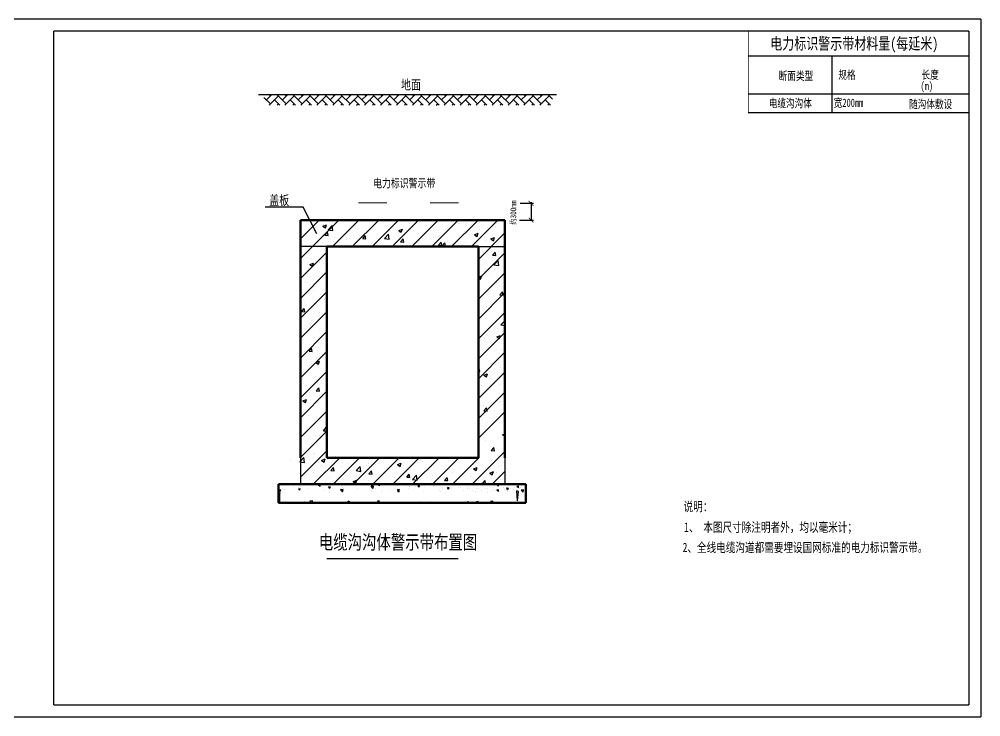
# Model space of a CAD drawing. Header units: inches. Extents: x -113 to 2477, y -497 to 443.
# Drawn here: x 594.1 to 1003.8, y 68.3 to 365.3 of the extents above; entities that cross this region are included whole.
import ezdxf

# ---------------------------------------------------------------- set-up
doc = ezdxf.new("R2010")
doc.units = ezdxf.units.IN
doc.header["$MEASUREMENT"] = 0
doc.styles.add('宋体', font='', dxfattribs={"width": 0.75})
doc.styles.get('宋体').set_extended_font_data('SimSun')

# ---------------------------------------------------------------- blocks, each defined once
blk = doc.blocks.new('_ArchTick')
at = {"color": 0, "linetype": 'ByBlock', "const_width": 0.15}
blk.add_lwpolyline([(-0.5, -0.5), (0.5, 0.5)], dxfattribs=at)

msp = doc.modelspace()

# ---------------------------------------------------------------- hatches: boundary and pattern name
h = msp.add_hatch()
h.set_pattern_fill('AR-HBONE', color=0, scale=0.6, style=0)
h.set_pattern_definition([(45, (-2613.237, 605.8325), (3e-16, 3.3941125), [7.2, -2.4]), (135, (-2611.54, 607.5295), (3e-16, 3.3941125), [7.2, -2.4])])
h.paths.add_polyline_path([(821.312, 332.941), (698.321, 332.941), (698.321, 328.638), (821.312, 328.638)])

# ---------------------------------------------------------------- linework, layer by layer
at = {"color": 0}
for p, q in [((1003.794, 365.26), (583.794, 365.26)), ((1003.794, 365.26), (1003.794, 68.26)), ((696.04, 333.245), (823.001, 333.245)), ((904.758, 325.494), (998.794, 325.494)), ((807.591, 286.907), (813.182, 286.907)), ((812.182, 287.407), (812.182, 279.73)), ((715.085, 285.256), (698.94, 285.256)), ((720.934, 273.895), (715.085, 285.256)), ((713.915, 271.78), (721.864, 279.73)), ((713.915, 263.316), (730.328, 279.73)), ((727.542, 268.48), (738.792, 279.73)), ((733.885, 279.585), (733.885, 279.585)), ((735.277, 279.576), (735.277, 279.576)), ((736.006, 268.48), (747.256, 279.73)), ((744.47, 268.48), (755.72, 279.73)), ((752.934, 268.48), (764.184, 279.73)), ((761.398, 268.48), (772.648, 279.73)), ((769.862, 268.48), (781.112, 279.73)), ((778.312, 279.681), (778.312, 279.681)), ((778.326, 268.48), (789.576, 279.73)), ((784.555, 279.246), (784.555, 279.246)), ((786.79, 268.48), (798.04, 279.73)), ((786.79, 268.48), (798.04, 279.73)), ((790.326, 278.92), (790.326, 278.92)), ((807.235, 279.73), (813.182, 279.73)), ((719.675, 277.714), (719.675, 277.714)), ((723.452, 277.133), (725.027, 277.737)), ((723.452, 277.133), (724.571, 276.378)), ((723.591, 277.889), (723.591, 277.889)), ((724.342, 273.283), (725.426, 274.576)), ((724.572, 276.376), (725.028, 277.736)), ((725.687, 273.164), (725.427, 274.574)), ((725.728, 275.627), (727.481, 277.453)), ((725.728, 275.627), (727.729, 275.316)), ((727.73, 275.315), (727.481, 277.452)), ((752.069, 275.177), (752.069, 275.177)), ((755.787, 275.331), (757.362, 275.935)), ((755.787, 275.331), (756.906, 274.576)), ((756.907, 274.574), (757.363, 275.934)), ((757.921, 275.111), (757.921, 275.111)), ((761.962, 275.186), (761.962, 275.186)), ((765.191, 277.429), (765.191, 277.429)), ((769.607, 276.798), (769.607, 276.798)), ((770.484, 276.308), (770.484, 276.308)), ((781.16, 278.382), (781.16, 278.382)), ((783.704, 274.741), (783.704, 274.741)), ((784.694, 278.179), (784.694, 278.179)), ((790.097, 275.604), (790.097, 275.604)), ((795.9, 274.902), (795.9, 274.902)), ((796.825, 276.994), (796.825, 276.994)), ((716.405, 273.016), (716.405, 273.016)), ((723.318, 270.399), (723.318, 270.399)), ((724.342, 273.283), (725.687, 273.165)), ((725.826, 270.672), (725.826, 270.672)), ((727.966, 270.71), (727.966, 270.71)), ((728.416, 272.508), (728.416, 272.508)), ((733.598, 271.452), (733.598, 271.452)), ((735.004, 272.086), (735.004, 272.086)), ((738.947, 272.924), (738.947, 272.924)), ((740.427, 272.001), (740.427, 272.001)), ((740.48, 271.871), (741.565, 273.164)), ((740.48, 271.871), (741.825, 271.753)), ((741.826, 271.752), (741.566, 273.162)), ((742.12, 272.574), (742.12, 272.574)), ((746.556, 273.67), (746.556, 273.67)), ((749.741, 271.902), (751.494, 273.729)), ((749.741, 271.902), (751.742, 271.592)), ((751.743, 271.591), (751.494, 273.727)), ((752.438, 271.494), (752.438, 271.494)), ((756.33, 274.444), (756.33, 274.444)), ((756.618, 270.459), (757.703, 271.752)), ((756.618, 270.459), (757.963, 270.341)), ((757.964, 270.34), (757.704, 271.75)), ((764.449, 270.986), (764.449, 270.986)), ((770.582, 272.489), (770.582, 272.489)), ((776.46, 270.479), (776.46, 270.479)), ((780.886, 270.892), (780.886, 270.892)), ((787.379, 273.78), (787.379, 273.78)), ((788.122, 273.529), (789.698, 274.134)), ((788.122, 273.529), (789.242, 272.774)), ((789.242, 272.772), (789.699, 274.132)), ((789.772, 262.998), (801.022, 274.248)), ((792.251, 272.332), (792.251, 272.332)), ((792.929, 271.168), (792.929, 271.168)), ((793.148, 271.372), (793.148, 271.372)), ((795.066, 271.727), (796.641, 272.332)), ((795.066, 271.727), (796.185, 270.972)), ((795.254, 268.48), (801.022, 274.248)), ((796.186, 270.97), (796.642, 272.33)), ((721.149, 269.994), (721.149, 269.994)), ((733.16, 269.486), (733.16, 269.486)), ((734.165, 268.48), (745.328, 268.48)), ((737.939, 268.48), (738.457, 268.679)), ((738.392, 268.48), (738.458, 268.677)), ((745.171, 268.979), (745.171, 268.979)), ((757.46, 270.236), (757.46, 270.236)), ((769.334, 269.308), (769.334, 269.308)), ((772.757, 269.047), (773.842, 270.34)), ((772.757, 269.047), (774.102, 268.93)), ((774.102, 268.928), (773.842, 270.338)), ((774.043, 268.48), (775.507, 270.005)), ((775.685, 268.48), (775.507, 270.003)), ((778.775, 269.304), (778.775, 269.304)), ((784.407, 270.046), (784.407, 270.046)), ((787.101, 268.956), (787.101, 268.956)), ((788.471, 269.971), (788.471, 269.971)), ((789.824, 268.113), (789.824, 268.113)), ((799.112, 268.449), (799.112, 268.449)), ((800.482, 269.464), (800.482, 269.464)), ((713.915, 254.852), (725.165, 266.102)), ((718.095, 263.479), (718.095, 263.479)), ((723.044, 262.909), (723.044, 262.909)), ((789.772, 254.534), (801.022, 265.784)), ((789.981, 266.028), (789.981, 266.028)), ((791.845, 265.934), (791.845, 265.934)), ((795.78, 264.811), (796.864, 266.104)), ((795.78, 264.811), (797.125, 264.694)), ((796.388, 260.73), (798.14, 262.556)), ((797.125, 264.692), (796.865, 266.103)), ((798.389, 260.418), (798.141, 262.555)), ((717.977, 260.817), (719.552, 261.422)), ((717.977, 260.817), (719.096, 260.062)), ((719.097, 260.06), (719.553, 261.42)), ((722.047, 261.836), (722.047, 261.836)), ((723.939, 261.072), (723.939, 261.072)), ((725.165, 259.48), (725.165, 250.112)), ((796.388, 260.73), (798.389, 260.42)), ((798.272, 259.024), (798.272, 259.024)), ((800.915, 262.064), (800.915, 262.064)), ((713.915, 246.388), (725.165, 257.638)), ((722.77, 255.419), (722.77, 255.419)), ((789.772, 246.069), (801.022, 257.319)), ((789.772, 255.481), (791.166, 256.016)), ((789.772, 255.289), (790.71, 254.656)), ((790.711, 254.654), (791.167, 256.014)), ((792.219, 257.947), (792.219, 257.947)), ((794.635, 257.012), (794.635, 257.012)), ((800.641, 254.574), (800.641, 254.574)), ((716.128, 252.962), (716.128, 252.962)), ((721.76, 253.703), (721.76, 253.703)), ((792.353, 250.15), (792.353, 250.15)), ((797.61, 253.007), (797.61, 253.007)), ((797.986, 250.892), (797.986, 250.892)), ((713.915, 237.924), (725.165, 249.174)), ((719.558, 249.574), (719.558, 249.574)), ((722.497, 247.929), (722.497, 247.929)), ((724.302, 246.552), (724.302, 246.552)), ((724.363, 245.951), (724.363, 245.951)), ((789.772, 237.605), (801.022, 248.855)), ((798.902, 247.887), (799.986, 249.18)), ((798.902, 247.887), (800.246, 247.769)), ((800.247, 247.768), (799.987, 249.178)), ((800.368, 247.084), (800.368, 247.084)), ((713.915, 245.043), (714.078, 245.106)), ((713.915, 244.616), (714.079, 245.104)), ((714.447, 240.846), (715.532, 242.139)), ((715.793, 240.727), (715.533, 242.137)), ((715.841, 244.829), (715.841, 244.829)), ((790.254, 245.514), (790.254, 245.514)), ((792.067, 242.017), (792.067, 242.017)), ((793.082, 242.88), (793.082, 242.88)), ((794.998, 242.492), (794.998, 242.492)), ((800.588, 243.139), (800.588, 243.139)), ((713.915, 229.46), (725.165, 240.71)), ((714.447, 240.846), (715.792, 240.729)), ((715.081, 238.137), (715.081, 238.137)), ((722.223, 240.439), (722.223, 240.439)), ((789.772, 229.141), (801.022, 240.391)), ((800.094, 239.593), (800.094, 239.593)), ((718.029, 234.988), (718.029, 234.988)), ((718.443, 237.077), (718.443, 237.077)), ((794.669, 234.265), (794.669, 234.265)), ((797.788, 233.57), (797.788, 233.57)), ((799.371, 235.088), (801.022, 236.809)), ((799.371, 235.088), (801.022, 234.832)), ((713.915, 220.996), (725.165, 232.246)), ((721.95, 232.949), (721.95, 232.949)), ((789.772, 220.677), (801.022, 231.927)), ((792.153, 229.455), (792.153, 229.455)), ((797.547, 230.036), (799.122, 230.641)), ((797.547, 230.036), (798.666, 229.281)), ((798.667, 229.28), (799.123, 230.639)), ((799.82, 232.103), (799.82, 232.103)), ((721.676, 225.459), (721.676, 225.459)), ((722.711, 226.132), (722.711, 226.132)), ((713.915, 212.532), (725.165, 223.782)), ((715.444, 223.617), (715.444, 223.617)), ((717.569, 223.922), (718.654, 225.215)), ((717.569, 223.922), (718.914, 223.804)), ((718.915, 223.803), (718.655, 225.213)), ((725.165, 225.252), (725.165, 212.469)), ((725.165, 225.252), (725.165, 212.469)), ((789.772, 225.252), (789.772, 212.469)), ((789.772, 225.252), (789.772, 212.469)), ((789.772, 212.213), (801.022, 223.463)), ((793.407, 222.072), (793.407, 222.072)), ((797.544, 224.515), (797.544, 224.515)), ((799.547, 224.613), (799.547, 224.613)), ((720.458, 219.126), (722.034, 219.731)), ((720.458, 219.126), (721.577, 218.371)), ((720.815, 221.199), (720.815, 221.199)), ((721.402, 217.968), (721.402, 217.968)), ((721.578, 218.37), (722.034, 219.729)), ((797.041, 218.387), (797.041, 218.387)), ((798.151, 219.05), (798.151, 219.05)), ((713.915, 204.068), (725.165, 215.318)), ((718.234, 214.695), (718.234, 214.695)), ((720.529, 213.066), (720.529, 213.066)), ((789.772, 216.362), (790.092, 216.743)), ((789.772, 215.383), (790.352, 215.333)), ((789.772, 203.749), (801.022, 214.999)), ((790.353, 215.331), (790.092, 216.741)), ((792.072, 213.72), (793.648, 214.325)), ((792.072, 213.72), (793.191, 212.965)), ((793.015, 214.389), (793.015, 214.389)), ((793.192, 212.964), (793.648, 214.323)), ((799.273, 217.123), (799.273, 217.123)), ((714.896, 212.325), (714.896, 212.325)), ((721.129, 210.478), (721.129, 210.478)), ((791.122, 209.513), (791.122, 209.513)), ((796.754, 210.254), (796.754, 210.254)), ((799, 209.633), (799, 209.633)), ((800.941, 210.128), (800.941, 210.128)), ((713.915, 195.604), (725.165, 206.854)), ((717.963, 206.496), (717.963, 206.496)), ((720.691, 206.998), (721.776, 208.29)), ((720.691, 206.998), (722.036, 206.88)), ((722.037, 206.878), (721.776, 208.289)), ((723.131, 205.314), (723.131, 205.314)), ((789.772, 195.285), (801.022, 206.535)), ((714.61, 204.192), (714.61, 204.192)), ((714.984, 202.81), (716.559, 203.415)), ((714.984, 202.81), (716.103, 202.055)), ((716.103, 202.054), (716.56, 203.414)), ((720.855, 202.988), (720.855, 202.988)), ((790.835, 201.38), (790.835, 201.38)), ((792.086, 200.964), (792.086, 200.964)), ((798.726, 202.143), (798.726, 202.143)), ((799.357, 202.502), (799.357, 202.502)), ((713.915, 187.14), (725.165, 198.39)), ((718.597, 200.176), (718.597, 200.176)), ((789.772, 186.821), (801.022, 198.071)), ((792.129, 198.526), (793.214, 199.819)), ((792.129, 198.526), (793.474, 198.408)), ((793.475, 198.407), (793.214, 199.817)), ((796.56, 198.631), (796.56, 198.631)), ((717.212, 196.439), (717.212, 196.439)), ((720.582, 195.498), (720.582, 195.498)), ((793.438, 193.628), (793.438, 193.628)), ((797.478, 196.024), (797.478, 196.024)), ((798.452, 194.653), (798.452, 194.653)), ((713.915, 178.676), (725.165, 189.926)), ((721.388, 191.254), (721.388, 191.254)), ((723.813, 190.073), (724.898, 191.366)), ((723.813, 190.073), (725.158, 189.956)), ((725.159, 189.954), (724.898, 191.364)), ((800.028, 188.345), (801.022, 188.727)), ((720.308, 188.008), (720.308, 188.008)), ((792.083, 187.194), (792.083, 187.194)), ((792.949, 185.897), (792.949, 185.897)), ((798.179, 187.163), (798.179, 187.163)), ((800.028, 188.345), (801.022, 187.675)), ((713.915, 170.212), (725.165, 181.462)), ((719.584, 180.562), (719.584, 180.562)), ((720.034, 180.518), (720.034, 180.518)), ((725.217, 181.303), (725.217, 181.303)), ((787.109, 167.23), (801.022, 181.143)), ((795.251, 181.602), (796.336, 182.894)), ((795.251, 181.602), (796.596, 181.484)), ((796.596, 181.482), (796.336, 182.893)), ((709.739, 177.241), (709.739, 177.241)), ((713.647, 176.783), (715.4, 178.61)), ((713.647, 176.783), (715.648, 176.473)), ((715.649, 176.472), (715.401, 178.608)), ((717.006, 179.756), (717.006, 179.756)), ((717.896, 178.005), (717.896, 178.005)), ((719.397, 167.23), (730.647, 178.48)), ((721.75, 176.734), (721.75, 176.734)), ((722.939, 177.435), (724.515, 178.04)), ((722.939, 177.435), (724.059, 176.681)), ((724.059, 176.679), (724.515, 178.039)), ((727.861, 167.23), (739.111, 178.48)), ((729.017, 179.249), (729.017, 179.249)), ((733.761, 176.226), (733.761, 176.226)), ((734.165, 178.48), (740.859, 178.48)), ((736.325, 167.23), (747.575, 178.48)), ((742.999, 176.299), (742.999, 176.299)), ((744.789, 167.23), (756.039, 178.48)), ((753.039, 178.234), (753.039, 178.234)), ((753.253, 167.23), (764.503, 178.48)), ((754.364, 177.739), (754.364, 177.739)), ((755.275, 175.634), (756.85, 176.238)), ((756.183, 177.285), (756.183, 177.285)), ((756.395, 174.877), (756.851, 176.237)), ((761.717, 167.23), (772.967, 178.48)), ((765.05, 177.726), (765.05, 177.726)), ((765.854, 176.888), (765.854, 176.888)), ((770.181, 167.23), (781.431, 178.48)), ((777.061, 177.219), (777.061, 177.219)), ((778.645, 167.23), (789.895, 178.48)), ((786.54, 178.232), (786.54, 178.232)), ((787.109, 167.23), (798.359, 178.48)), ((789.072, 176.711), (789.072, 176.711)), ((795.81, 177.75), (795.81, 177.75)), ((797.905, 179.673), (797.905, 179.673)), ((800.38, 176.648), (800.38, 176.648)), ((801.083, 176.204), (801.083, 176.204)), ((719.297, 172.429), (719.297, 172.429)), ((719.761, 173.028), (719.761, 173.028)), ((726.935, 173.149), (728.02, 174.442)), ((726.935, 173.149), (728.28, 173.031)), ((727.819, 173.551), (727.819, 173.551)), ((728.28, 173.03), (728.02, 174.44)), ((731.447, 174.715), (731.447, 174.715)), ((737.66, 173.059), (739.413, 174.886)), ((737.66, 173.059), (739.661, 172.749)), ((739.662, 172.747), (739.413, 174.884)), ((739.611, 172.383), (739.611, 172.383)), ((742.029, 175.422), (742.029, 175.422)), ((743.073, 171.737), (744.158, 173.03)), ((744.419, 171.618), (744.159, 173.028)), ((745.772, 175.719), (745.772, 175.719)), ((747.661, 176.163), (747.661, 176.163)), ((752.733, 174.635), (752.733, 174.635)), ((755.275, 175.634), (756.394, 174.879)), ((757.783, 175.211), (757.783, 175.211)), ((769.794, 174.704), (769.794, 174.704)), ((777.329, 173.52), (777.329, 173.52)), ((778.628, 172.145), (778.628, 172.145)), ((781.805, 174.196), (781.805, 174.196)), ((787.61, 173.832), (789.186, 174.436)), ((787.61, 173.832), (788.729, 173.077)), ((787.702, 175.696), (787.702, 175.696)), ((788.694, 174.961), (788.694, 174.961)), ((788.73, 173.075), (789.186, 174.435)), ((792.02, 172.472), (792.02, 172.472)), ((792.446, 172.674), (792.446, 172.674)), ((792.838, 174.016), (792.838, 174.016)), ((793.816, 173.689), (793.816, 173.689)), ((794.553, 172.03), (796.129, 172.634)), ((795.573, 167.23), (801.022, 172.679)), ((795.573, 167.23), (801.022, 172.679)), ((795.673, 171.273), (796.13, 172.633)), ((797.632, 172.182), (797.632, 172.182)), ((798.47, 174.757), (798.47, 174.757)), ((799.713, 175.189), (799.713, 175.189)), ((713.665, 171.687), (713.665, 171.687)), ((726.489, 170.131), (726.489, 170.131)), ((736.37, 168.377), (737.945, 168.981)), ((736.37, 168.377), (737.489, 167.622)), ((737.49, 167.62), (737.946, 168.98)), ((742.726, 168.809), (742.726, 168.809)), ((743.073, 171.737), (744.418, 171.619)), ((750.264, 168.411), (750.264, 168.411)), ((754.091, 170.249), (754.091, 170.249)), ((759.212, 170.325), (760.296, 171.618)), ((759.212, 170.325), (760.556, 170.207)), ((760.557, 170.206), (760.297, 171.616)), ((761.673, 169.335), (763.426, 171.161)), ((761.673, 169.335), (763.674, 169.025)), ((763.675, 169.023), (763.426, 171.16)), ((764.474, 170.282), (764.474, 170.282)), ((765.777, 171.936), (765.777, 171.936)), ((770.106, 171.023), (770.106, 171.023)), ((775.35, 168.913), (776.435, 170.206)), ((775.35, 168.913), (776.695, 168.796)), ((776.695, 168.794), (776.435, 170.204)), ((786.267, 170.742), (786.267, 170.742)), ((789.891, 168.876), (789.891, 168.876)), ((791.488, 167.501), (792.573, 168.794)), ((792.834, 167.382), (792.574, 168.792)), ((794.553, 172.03), (795.673, 171.275)), ((795.523, 169.617), (795.523, 169.617)), ((800.107, 169.158), (800.107, 169.158)), ((705.504, 164.689), (704.813, 164.921)), ((705.127, 164.129), (704.819, 164.929)), ((705.121, 164.123), (705.505, 164.691)), ((707.208, 165.134), (707.208, 165.134)), ((711.146, 166.456), (711.146, 166.456)), ((713.7, 164.693), (713.043, 165.244)), ((713.765, 165.354), (713.048, 165.222)), ((713.207, 165.933), (713.207, 165.933)), ((713.698, 164.686), (713.758, 165.369)), ((716.754, 165.509), (716.754, 165.509)), ((722.298, 166.279), (721.641, 166.83)), ((722.362, 166.94), (721.646, 166.807)), ((722.296, 166.272), (722.355, 166.955)), ((723.72, 164.653), (723.72, 164.653)), ((724.541, 167.812), (724.541, 167.812)), ((726.683, 165.95), (725.992, 166.181)), ((726.306, 165.389), (725.998, 166.19)), ((726.3, 165.383), (726.684, 165.952)), ((727.852, 164.508), (727.852, 164.508)), ((730.925, 165.261), (730.925, 165.261)), ((732.066, 165), (730.98, 164.874)), ((731.912, 163.984), (730.984, 164.874)), ((731.228, 165.475), (731.228, 165.475)), ((731.79, 165.83), (731.79, 165.83)), ((731.91, 163.982), (732.067, 164.998)), ((736.552, 167.304), (736.552, 167.304)), ((738.301, 165.445), (738.301, 165.445)), ((739.856, 167.035), (739.856, 167.035)), ((741.742, 167.289), (741.742, 167.289)), ((742.834, 166.863), (742.834, 166.863)), ((743.987, 166.889), (743.987, 166.889)), ((743.995, 167.097), (743.995, 167.097)), ((745.092, 166.516), (744.006, 166.39)), ((744.938, 165.5), (744.01, 166.39)), ((744.364, 164.028), (744.364, 164.028)), ((744.936, 165.497), (745.093, 166.513)), ((745.702, 165.441), (745.702, 165.441)), ((747.485, 166.65), (747.262, 167.23)), ((747.479, 166.643), (747.863, 167.212)), ((747.8, 166.958), (747.8, 166.958)), ((747.862, 167.21), (747.804, 167.23)), ((748.495, 163.882), (748.495, 163.882)), ((748.674, 164.637), (748.674, 164.637)), ((750.21, 167.047), (750.21, 167.047)), ((751.605, 166.819), (751.605, 166.819)), ((752.433, 165.205), (752.433, 165.205)), ((755.971, 164.425), (755.314, 164.976)), ((756.035, 165.085), (755.319, 164.953)), ((755.41, 166.68), (755.41, 166.68)), ((756.15, 164.429), (755.46, 164.661)), ((755.773, 163.869), (755.466, 164.669)), ((755.768, 163.862), (756.151, 164.431)), ((755.969, 164.417), (756.028, 165.1)), ((757.964, 167.015), (757.74, 167.23)), ((757.962, 167.012), (757.996, 167.23)), ((759.215, 166.541), (759.215, 166.541)), ((760.175, 165.408), (760.175, 165.408)), ((760.499, 166.409), (760.499, 166.409)), ((760.583, 166.239), (760.583, 166.239)), ((763.02, 166.402), (763.02, 166.402)), ((764.568, 166.011), (763.912, 166.562)), ((764.633, 166.671), (763.916, 166.539)), ((764.566, 166.003), (764.626, 166.686)), ((764.631, 166.264), (764.631, 166.264)), ((766.393, 163.965), (766.393, 163.965)), ((766.825, 166.263), (766.825, 166.263)), ((770.63, 166.124), (770.63, 166.124)), ((773.077, 164.579), (773.077, 164.579)), ((773.769, 164.149), (773.769, 164.149)), ((774.435, 165.985), (774.435, 165.985)), ((774.649, 165.374), (774.649, 165.374)), ((777.329, 165.689), (776.638, 165.921)), ((776.952, 165.129), (776.645, 165.93)), ((776.946, 165.123), (777.33, 165.691)), ((778.24, 165.846), (778.24, 165.846)), ((778.301, 165.567), (778.301, 165.567)), ((781.143, 165.784), (781.143, 165.784)), ((782.045, 165.707), (782.045, 165.707)), ((783.191, 167.23), (783.319, 167.382)), ((783.288, 164.734), (783.288, 164.734)), ((783.348, 167.23), (783.32, 167.38)), ((784.464, 166.335), (784.464, 166.335)), ((785.274, 165.638), (785.274, 165.638)), ((785.677, 165.751), (785.677, 165.751)), ((785.85, 165.568), (785.85, 165.568)), ((787.093, 164.595), (787.093, 164.595)), ((787.239, 167.23), (787.439, 167.437)), ((787.463, 167.23), (787.439, 167.436)), ((788.377, 164.27), (788.377, 164.27)), ((788.42, 167.471), (788.42, 167.471)), ((789.123, 165.34), (789.123, 165.34)), ((789.213, 166.96), (789.213, 166.96)), ((789.655, 165.429), (789.655, 165.429)), ((790.21, 167.168), (790.21, 167.168)), ((790.898, 164.456), (790.898, 164.456)), ((791.169, 167.968), (791.169, 167.968)), ((791.488, 167.501), (792.833, 167.384)), ((792.678, 165.273), (792.678, 165.273)), ((793.46, 165.29), (793.46, 165.29)), ((793.721, 163.953), (793.721, 163.953)), ((794.703, 164.317), (794.703, 164.317)), ((795.753, 164.455), (795.753, 164.455)), ((796.05, 164.943), (796.05, 164.943)), ((797.038, 164.533), (797.038, 164.533)), ((797.265, 165.151), (797.265, 165.151)), ((797.411, 167.532), (797.411, 167.532)), ((798.241, 164.156), (797.585, 164.707)), ((798.306, 164.816), (797.589, 164.684)), ((798.508, 166.95), (797.817, 167.182)), ((798.131, 166.39), (797.824, 167.19)), ((798.125, 166.383), (798.509, 166.952)), ((798.239, 164.148), (798.299, 164.832)), ((798.508, 164.178), (798.508, 164.178)), ((800.285, 165.872), (800.285, 165.872)), ((801.07, 165.012), (801.07, 165.012)), ((801.17, 164.387), (801.17, 164.387)), ((801.787, 165.158), (801.787, 165.158)), ((802.583, 165.429), (801.892, 165.661)), ((802.206, 164.869), (801.899, 165.67)), ((802.2, 164.863), (802.584, 165.431)), ((802.313, 164.039), (802.313, 164.039)), ((803.596, 165.306), (803.596, 165.306)), ((804.875, 164.873), (804.875, 164.873)), ((805.108, 165.709), (805.108, 165.709)), ((805.918, 165.013), (805.918, 165.013)), ((806.796, 164.169), (806.106, 164.401)), ((806.419, 160.271), (806.112, 164.409)), ((806.118, 163.9), (806.118, 163.9)), ((806.839, 165.742), (806.182, 166.293)), ((806.903, 166.402), (806.187, 166.27)), ((806.414, 160.264), (806.797, 164.171)), ((806.837, 165.734), (806.896, 166.418)), ((807.152, 165.239), (807.152, 165.239)), ((807.661, 166.056), (807.661, 166.056)), ((808.99, 164.925), (807.904, 164.799)), ((808.837, 163.909), (807.909, 164.799)), ((807.959, 166.544), (807.959, 166.544)), ((808.834, 163.906), (808.992, 164.922)), ((705.103, 159.77), (704.446, 160.321)), ((705.167, 163.768), (704.451, 160.298)), ((705.1, 159.762), (705.16, 163.783)), ((707.425, 159.904), (707.425, 159.904)), ((715.654, 160.111), (715.654, 160.111)), ((719.04, 160.147), (717.954, 160.021)), ((718.614, 159.392), (717.958, 160.021)), ((718.924, 159.392), (719.041, 160.145)), ((719.017, 160.321), (719.017, 160.321)), ((721.898, 159.87), (721.898, 159.87)), ((726.393, 163.843), (726.393, 163.843)), ((734.971, 159.831), (734.281, 160.062)), ((734.548, 159.392), (734.287, 160.071)), ((734.675, 159.392), (734.972, 159.833)), ((736.372, 159.836), (736.372, 159.836)), ((747.373, 159.501), (746.716, 160.052)), ((747.438, 160.161), (746.721, 160.029)), ((747.371, 159.493), (747.431, 160.177)), ((750.846, 159.803), (750.846, 159.803)), ((765.007, 160.065), (765.007, 160.065)), ((769.139, 159.919), (769.139, 159.919)), ((784.142, 160.003), (784.142, 160.003)), ((785.618, 159.57), (784.927, 159.802)), ((785.094, 159.392), (784.933, 159.811)), ((788.972, 159.99), (788.972, 159.99)), ((789.454, 159.392), (788.987, 159.783)), ((789.708, 159.892), (788.992, 159.76)), ((789.656, 159.392), (789.701, 159.908)), ((795.964, 160.072), (794.878, 159.945)), ((795.46, 159.392), (794.883, 159.946)), ((795.861, 159.392), (795.966, 160.069)), ((806.126, 160.309), (806.126, 160.309)), ((809.923, 163.761), (809.923, 163.761)), ((714.245, 159.432), (714.245, 159.432)), ((728.718, 159.398), (728.718, 159.398)), ((736.298, 159.485), (736.298, 159.485)), ((736.766, 159.697), (736.766, 159.697)), ((765.319, 159.769), (765.319, 159.769)), ((779.793, 159.735), (779.793, 159.735)), ((783.348, 159.668), (783.348, 159.668)), ((783.844, 159.515), (783.844, 159.515)), ((785.496, 159.392), (785.618, 159.572)), ((785.651, 159.439), (785.651, 159.439)), ((794.267, 159.702), (794.267, 159.702)), ((797.822, 159.634), (797.822, 159.634)), ((806.012, 159.392), (805.865, 159.515)), ((806.587, 159.623), (805.87, 159.491)), ((806.558, 159.392), (806.58, 159.639)), ((583.794, 68.26), (1003.794, 68.26))]:
    msp.add_line(p, q, dxfattribs=at)
at = {"color": 0, "lineweight": 50}
for p, q in [((713.915, 178.48), (713.915, 279.73)), ((801.022, 279.73), (713.915, 279.73)), ((801.022, 178.48), (801.022, 279.73)), ((725.165, 178.48), (725.165, 268.48)), ((789.772, 268.48), (725.165, 268.48)), ((789.772, 178.48), (789.772, 268.48)), ((789.895, 178.48), (725.165, 178.48)), ((810.022, 167.23), (704.591, 167.23)), ((704.591, 159.392), (704.591, 167.23)), ((810.022, 159.392), (810.022, 167.23)), ((810.022, 159.392), (704.591, 159.392))]:
    msp.add_line(p, q, dxfattribs=at)
at = {"color": 0, "ltscale": 0.1}
for p, q in [((725.165, 268.48), (713.915, 268.48)), ((789.772, 268.48), (801.022, 268.48)), ((713.915, 178.48), (713.915, 167.23)), ((801.022, 178.602), (801.022, 167.352))]:
    msp.add_line(p, q, dxfattribs=at)
at = {"color": 0}
for points, const_width in [([(608.794, 360.26), (608.794, 73.26)], 0.6), ([(998.794, 360.26), (608.794, 360.26)], 0.6), ([(998.794, 73.26), (998.794, 360.26)], 0.6), ([(904.758, 360.26), (904.758, 325.494)], 0.4), ([(738.595, 287.078), (750.87, 287.078)], 0.4), ([(769.113, 287.078), (781.388, 287.078)], 0.4), ([(725.109, 135.567), (781.154, 135.567)], 0.5), ([(608.794, 73.26), (998.794, 73.26)], 0.6)]:
    msp.add_lwpolyline(points, dxfattribs=dict(at, const_width=const_width))
for points in [[(998.794, 349.494), (904.758, 349.494)], [(940.315, 349.494), (940.315, 325.494)], [(904.758, 333.494), (998.794, 333.494)]]:
    msp.add_lwpolyline(points, dxfattribs=at)

# ---------------------------------------------------------------- block references
at = {"color": 0, "xscale": 2, "yscale": 2, "zscale": 2}
for p, rotation in [((812.182, 286.907), 90), ((812.182, 279.73), 270)]:
    msp.add_blockref('_ArchTick', p, dxfattribs=dict(at, rotation=rotation))

# ---------------------------------------------------------------- texts
at = {"color": 0, "style": '宋体', "width": 0.75}
for s, height, p in [('电力标识警示带材料量(每延米)', 5, (914.091, 352.419)), ('地面', 4.1457, (756.78, 335.344)), ('断面类型', 3.5, (917.693, 339.381)), ('规格', 3.5, (943.102, 339.794)), ('长度', 3.5, (978.526, 339.861)), ('(m)', 3.5, (978.095, 335.074)), ('宽200mm', 3.5, (941.147, 327.948)), ('电缆沟沟体', 3.5, (913.461, 327.724)), ('随沟体敷设', 3.5, (973.243, 327.362)), ('电力标识警示带', 3.6, (744.915, 293.634)), ('盖板', 4.1457, (700.648, 286.131)), ('说明：', 4, (877.168, 155.774)), ('1、 本图尺寸除注明者外，均以毫米计；', 4, (877.41, 146.985)), ('电缆沟沟体警示带布置图', 6, (721.744, 139.602)), ('2、全线电缆沟道都需要埋设国网标准的电力标识警示带。', 4, (876.744, 138.355))]:
    msp.add_text(s, height=height, dxfattribs=at).set_placement(p)
at = {"color": 0, "insert": (804.75, 282.94), "char_height": 2.5, "attachment_point": 5, "rotation": 90, "style": '宋体'}
msp.add_mtext('\\A1;约300mm', dxfattribs=at)

doc.saveas('drawing.dxf')
